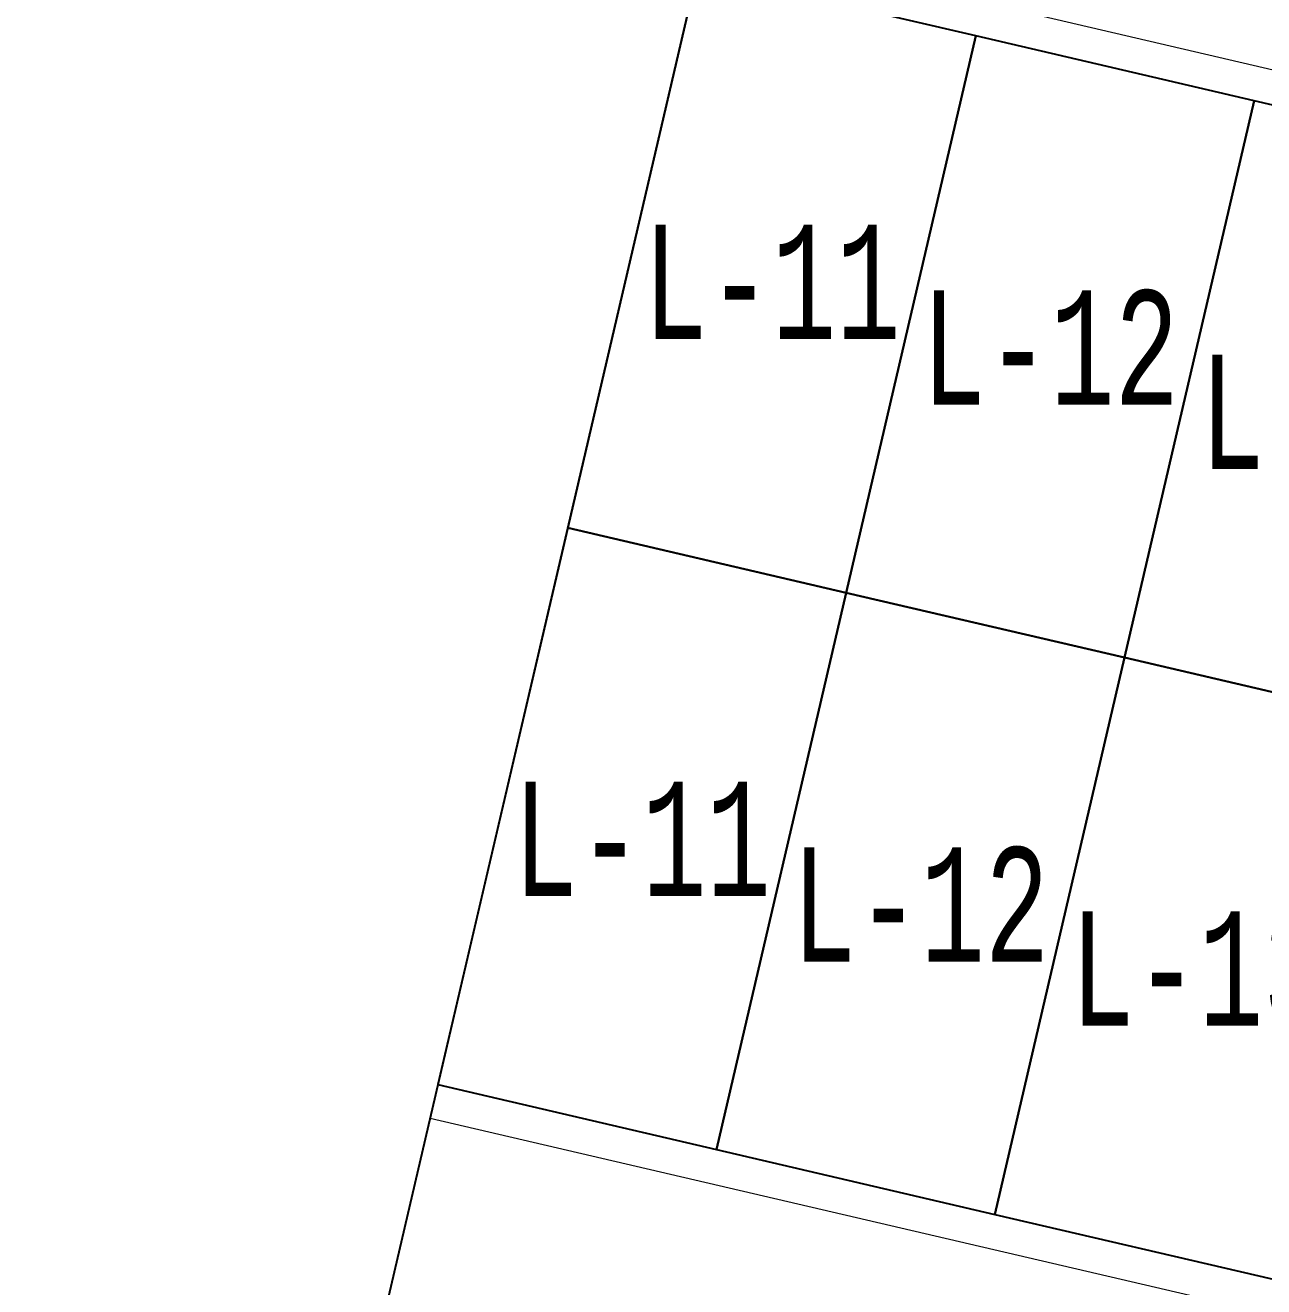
# Model space of a CAD drawing. Header units: millimetres. Extents: x 474016 to 477875, y 2288607 to 2292200.
# Drawn here: x 474138.9 to 474193.1, y 2289419.9 to 2289475 of the extents above; entities that cross this region are included whole.
import ezdxf
from ezdxf.enums import TextEntityAlignment as Align

# ---------------------------------------------------------------- set-up
doc = ezdxf.new("R2010")
doc.units = ezdxf.units.MM
doc.header["$LTSCALE"] = 50
for name, color, linetype, lineweight in [('BANQUETA', 251, 'Continuous', 5), ('LOTES', 6, 'Continuous', 15), ('MANZANAS', 4, 'Continuous', 15)]:
    doc.layers.add(name, color=color, linetype=linetype, lineweight=lineweight)
for name, color, linetype in [('CVL_LOTIF', 1, 'Continuous'), ('POLIG. FISICO-TOPOGRAF', 194, 'Continuous'), ('POLIGONALGRAL', 7, 'Continuous')]:
    doc.layers.add(name, color=color, linetype=linetype)
doc.layers.add('MZ Y LT', color=7, linetype='Continuous', lineweight=13, true_color=0x0d2bf2)
doc.styles.add('MONOTXT4', font='MONOTXT4.shx', dxfattribs={"width": 0.55})

msp = doc.modelspace()

# ---------------------------------------------------------------- linework, layer by layer
msp.add_lwpolyline([(474015.964, 2288823.713), (474235.189, 2289764.407)])
at = {"layer": 'BANQUETA'}
msp.add_lwpolyline([(474156.614, 2289427.24), (474278.352, 2289398.869, 0.414214), (474280.753, 2289400.363), (474291.875, 2289448.084, 0.414214), (474290.381, 2289450.486), (474168.643, 2289478.857)], format="xyb", dxfattribs=at)
at = {"layer": 'CVL_LOTIF'}
for points in [[(474180.476, 2289474.559), (474168.302, 2289477.396), (474162.628, 2289453.048), (474174.802, 2289450.211)], [(474192.65, 2289471.722), (474180.476, 2289474.559), (474174.802, 2289450.211), (474186.976, 2289447.374)], [(474204.824, 2289468.885), (474192.65, 2289471.722), (474186.976, 2289447.374), (474199.15, 2289444.537)], [(474174.802, 2289450.211), (474162.628, 2289453.048), (474156.954, 2289428.701), (474169.128, 2289425.864)], [(474186.976, 2289447.374), (474174.802, 2289450.211), (474169.128, 2289425.864), (474181.302, 2289423.027)], [(474199.15, 2289444.537), (474186.976, 2289447.374), (474181.302, 2289423.027), (474193.475, 2289420.19)]]:
    msp.add_lwpolyline(points, close=True, dxfattribs=at)
at = {"layer": 'LOTES'}
for p, q in [((474174.802, 2289450.211), (474180.476, 2289474.559)), ((474186.976, 2289447.374), (474192.65, 2289471.722)), ((474169.128, 2289425.864), (474174.802, 2289450.211)), ((474181.302, 2289423.027), (474186.976, 2289447.374))]:
    msp.add_line(p, q, dxfattribs=at)
at = {"layer": 'MANZANAS'}
msp.add_lwpolyline([(474015.964, 2288823.713), (474235.189, 2289764.407), (474345.027, 2290122.777)], dxfattribs=at)
at = {"layer": 'POLIG. FISICO-TOPOGRAF'}
msp.add_lwpolyline([(474142.508, 2288807.157), (474015.964, 2288823.713), (474235.189, 2289764.407), (474514.9, 2290677.025), (474993.885, 2291112.494), (475533.744, 2290888.924), (474404.538, 2289616.523), (474693.544, 2289380.89), (474519.469, 2288757.839), (474392.255, 2288774.482)], dxfattribs=at)
at = {"layer": 'POLIGONALGRAL', "color": 3}
msp.add_lwpolyline([(474015.964, 2288823.713), (474235.189, 2289764.407), (474345.027, 2290122.777), (474674.083, 2289920.248), (474404.538, 2289616.523), (474693.544, 2289380.89), (474519.469, 2288757.839)], close=True, dxfattribs=at)

# ---------------------------------------------------------------- texts
at = {"layer": 'MZ Y LT', "lineweight": 13, "style": 'MONOTXT4', "width": 0.65}
for s, p in [('L-11', (474171.552, 2289463.804)), ('L-12', (474183.726, 2289460.966)), ('L-13', (474195.9, 2289458.129)), ('L-11', (474165.878, 2289439.456)), ('L-12', (474178.052, 2289436.619)), ('L-13', (474190.226, 2289433.782))]:
    msp.add_text(s, height=5, dxfattribs=at).set_placement(p, align=Align.MIDDLE)

doc.saveas('drawing.dxf')
